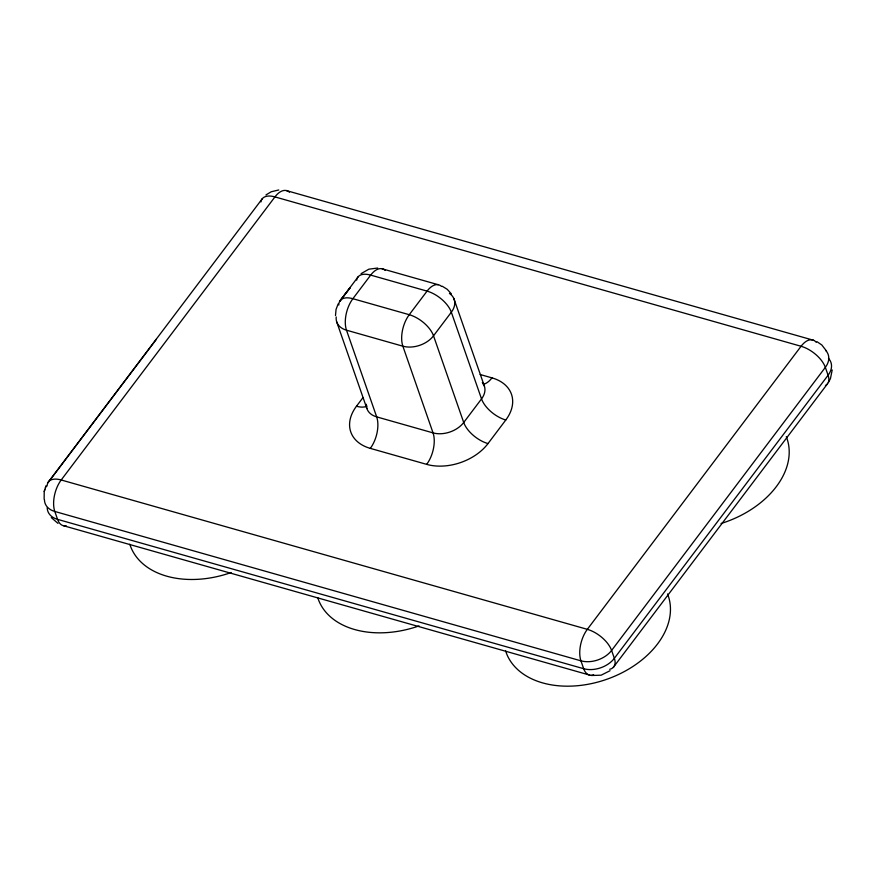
<?xml version="1.0" encoding="UTF-8"?>
<svg xmlns="http://www.w3.org/2000/svg" width="876" height="876" viewBox="0 0 876 876"><rect width="100%" height="100%" fill="white"/><g stroke="black" fill="none" stroke-linecap="round" stroke-linejoin="round"><path stroke-width="1.31" d="M335.497 315.579L336.055 309.403L338.158 303.906M832.2 369.957L830.437 378.651L828.313 382.571M45.377 487.91L46.045 485.873L44.216 491.458L44.139 499.243M44.216 491.458L44.818 489.64M358.131 276.794L339.636 301.377L350.104 287.755L340.315 300.391M262.384 198.589L47.906 482.731L156.388 339.286M480.179 374.523L491.973 377.874A45.771 31.328 -19.2 0 1 505.791 419.998L487.998 443.584A45.771 31.328 -19.2 0 1 426.667 464.368L370.296 448.37A45.771 31.328 -19.2 0 1 356.466 406.245L362.938 397.671M613.353 667.337L827.349 383.984M361.098 273.651L368.829 269.195L377.687 268.034M265.943 194.943L271.231 191.767L278.754 189.972M610.046 670.709L601.133 675.188L591.453 675.505M286.189 190.519L813.585 340.282M438.307 284.733L381.936 268.735M63.674 525.764L589.8 675.133M442.205 286.2L447.198 289.288L451.381 293.865M816.925 341.651L821.808 344.969L826.561 351.123M57.98 523.399L51.279 517.574M453.823 298.486L484.417 386.217M336.68 321.81L366.869 408.501M66.204 525.775A22.896 11.946 -74.2 0 1 57.553 519.348A22.896 15.669 -19.2 0 1 47.205 507.762M593.654 674.783A22.896 11.946 -74.2 0 1 583.679 668.716L57.553 519.348L54.805 511.464A22.896 15.669 -19.2 0 1 44.457 499.878M609.707 669.308A22.896 11.662 37.1 0 0 614.35 658.325L828.094 375.246A22.896 15.669 -19.2 0 0 828.488 358.394M825.411 385.506A22.896 11.662 37.1 0 0 828.094 375.246L825.345 367.362A22.896 15.669 -19.2 0 0 825.74 350.51M816.29 342.352A22.896 11.946 -74.2 0 0 801.069 346.272L274.944 196.903A22.896 11.662 37.1 0 0 260.939 201.907M47.107 485.994A22.896 11.662 37.1 0 1 61.2 479.982L274.944 196.903A22.896 11.946 -74.2 0 1 289.452 192.238M505.802 419.998A22.896 11.662 37.1 0 1 481.526 398.898L451.337 312.206A22.896 15.669 -19.2 0 0 449.432 293.427M487.998 443.584A22.896 11.662 37.1 0 1 463.711 422.495L433.521 335.804A22.896 11.662 37.1 0 0 409.245 314.703L352.875 298.705A22.896 11.662 37.1 0 0 338.793 305.001M367.077 406.081A22.896 11.662 37.1 0 1 356.466 406.245M491.973 377.874A22.896 11.946 -74.2 0 1 483.267 384.268M426.667 464.368A22.896 11.946 -74.2 0 0 433.051 432.886L402.861 346.195A22.896 11.946 -74.2 0 1 409.245 314.703L427.061 291.117A22.896 11.946 -74.2 0 1 441.57 286.452M370.296 448.37A22.896 11.946 -74.2 0 0 376.68 416.877L346.491 330.186A22.896 15.669 -19.2 0 1 336.22 316.948M385.199 270.454A22.896 11.946 -74.2 0 0 370.69 275.108A22.896 11.662 37.1 0 0 356.685 280.112M366.354 404.263A22.885 15.669 -19.2 0 0 376.68 416.877L433.051 432.886A22.885 15.669 -19.2 0 0 463.711 422.495L481.526 398.898A22.885 15.669 -19.2 0 0 482.326 382.516M231.144 572.543A85.859 58.78 -19.2 0 1 129.812 544.215M667.545 593.95A85.859 58.78 -19.2 0 1 606.805 679.283A85.859 58.78 -19.2 0 1 505.616 650.912M419.046 625.891A85.859 58.78 -19.2 0 1 317.714 597.563M786.287 436.675A85.859 58.78 -19.2 0 1 721.047 523.509M370.69 275.108L352.875 298.705A22.896 11.946 -74.2 0 0 346.491 330.186L402.861 346.195A22.896 15.669 -19.2 0 0 433.521 335.804L451.337 312.206A22.896 11.662 37.1 0 0 427.061 291.117L370.69 275.108M801.069 346.272L587.325 629.34A22.896 11.946 -74.2 0 0 580.941 660.832L583.679 668.716A22.896 15.669 -19.2 0 0 614.35 658.325L611.601 650.441A22.896 11.662 37.1 0 0 587.325 629.34L61.2 479.982A22.896 11.946 -74.2 0 0 54.805 511.464L580.941 660.832A22.896 15.669 -19.2 0 0 611.601 650.441L825.345 367.362A22.896 11.662 37.1 0 0 801.069 346.272"/></g></svg>
